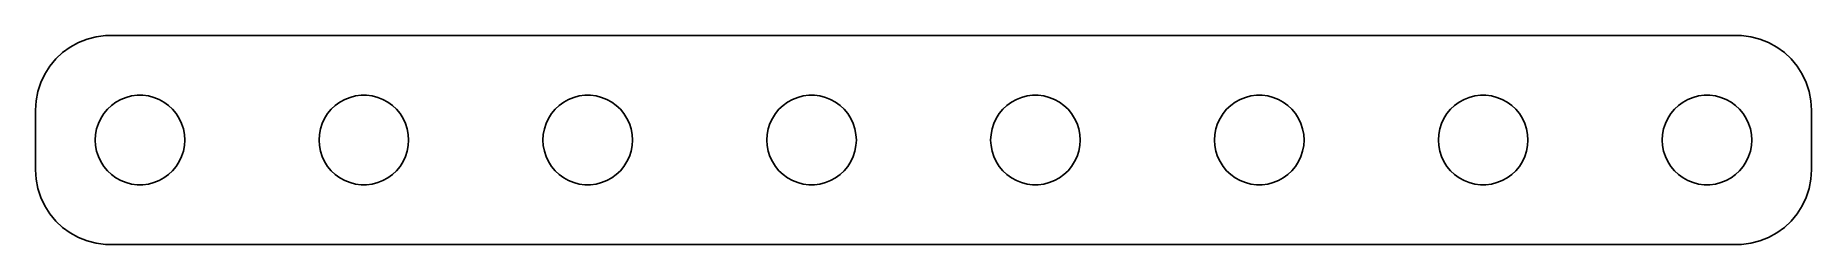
# Model space of a CAD drawing. Header units: metres. Extents: x -60 to 60, y 17 to 31.
import ezdxf

# ---------------------------------------------------------------- set-up
doc = ezdxf.new("R2010")
doc.units = ezdxf.units.M

msp = doc.modelspace()

# ---------------------------------------------------------------- linework, layer by layer
for p, q in [((-54.8139, 30.9901), (-55.4369, 30.9114)), ((54.8139, 30.9901), (-54.8139, 30.9901)), ((55.4369, 30.9114), (54.8139, 30.9901)), ((-57.6871, 29.8526), (-58.1448, 29.4227)), ((-57.1791, 30.2216), (-57.6871, 29.8526)), ((-56.6289, 30.5241), (-57.1791, 30.2216)), ((-56.0451, 30.7553), (-56.6289, 30.5241)), ((-55.4369, 30.9114), (-56.0451, 30.7553)), ((56.0451, 30.7553), (55.4369, 30.9114)), ((56.6289, 30.5241), (56.0451, 30.7553)), ((57.1791, 30.2216), (56.6289, 30.5241)), ((57.6871, 29.8526), (57.1791, 30.2216)), ((58.1448, 29.4227), (57.6871, 29.8526)), ((-58.5451, 28.9389), (-58.8815, 28.4088)), ((-58.1448, 29.4227), (-58.5451, 28.9389)), ((58.5451, 28.9389), (58.1448, 29.4227)), ((58.8815, 28.4088), (58.5451, 28.9389)), ((-59.1489, 27.8406), (-59.3429, 27.2434)), ((-58.8815, 28.4088), (-59.1489, 27.8406)), ((59.1489, 27.8406), (58.8815, 28.4088)), ((59.3429, 27.2434), (59.1489, 27.8406)), ((-59.4606, 26.6267), (-59.5, 26)), ((-59.3429, 27.2434), (-59.4606, 26.6267)), ((-54.6869, 26.0536), (-54.4123, 26.3115)), ((-54.4123, 26.3115), (-54.1075, 26.533)), ((-54.1075, 26.533), (-53.7773, 26.7145)), ((-53.7773, 26.7145), (-53.427, 26.8532)), ((-53.427, 26.8532), (-53.0621, 26.9469)), ((-53.0621, 26.9469), (-52.6884, 26.9941)), ((-52.6884, 26.9941), (-52.3116, 26.9941)), ((-52.3116, 26.9941), (-51.9379, 26.9469)), ((-51.9379, 26.9469), (-51.5729, 26.8532)), ((-51.5729, 26.8532), (-51.2227, 26.7145)), ((-51.2227, 26.7145), (-50.8925, 26.533)), ((-50.8925, 26.533), (-50.5877, 26.3115)), ((-50.5877, 26.3115), (-50.3131, 26.0536)), ((-39.6869, 26.0536), (-39.4123, 26.3115)), ((-39.4123, 26.3115), (-39.1075, 26.533)), ((-39.1075, 26.533), (-38.7773, 26.7145)), ((-38.7773, 26.7145), (-38.427, 26.8532)), ((-38.427, 26.8532), (-38.0621, 26.9469)), ((-38.0621, 26.9469), (-37.6884, 26.9941)), ((-37.6884, 26.9941), (-37.3116, 26.9941)), ((-37.3116, 26.9941), (-36.9379, 26.9469)), ((-36.9379, 26.9469), (-36.5729, 26.8532)), ((-36.5729, 26.8532), (-36.2227, 26.7145)), ((-36.2227, 26.7145), (-35.8925, 26.533)), ((-35.8925, 26.533), (-35.5877, 26.3115)), ((-35.5877, 26.3115), (-35.3131, 26.0536)), ((-24.6869, 26.0536), (-24.4123, 26.3115)), ((-24.4123, 26.3115), (-24.1075, 26.533)), ((-24.1075, 26.533), (-23.7773, 26.7145)), ((-23.7773, 26.7145), (-23.427, 26.8532)), ((-23.427, 26.8532), (-23.0621, 26.9469)), ((-23.0621, 26.9469), (-22.6884, 26.9941)), ((-22.6884, 26.9941), (-22.3116, 26.9941)), ((-22.3116, 26.9941), (-21.9379, 26.9469)), ((-21.9379, 26.9469), (-21.5729, 26.8532)), ((-21.5729, 26.8532), (-21.2227, 26.7145)), ((-21.2227, 26.7145), (-20.8925, 26.533)), ((-20.8925, 26.533), (-20.5877, 26.3115)), ((-20.5877, 26.3115), (-20.3131, 26.0536)), ((-9.6869, 26.0536), (-9.41226, 26.3115)), ((-9.41226, 26.3115), (-9.10747, 26.533)), ((-9.10747, 26.533), (-8.77733, 26.7145)), ((-8.77733, 26.7145), (-8.42705, 26.8532)), ((-8.42705, 26.8532), (-8.06213, 26.9469)), ((-8.06213, 26.9469), (-7.68837, 26.9941)), ((-7.68837, 26.9941), (-7.31161, 26.9941)), ((-7.31161, 26.9941), (-6.93785, 26.9469)), ((-6.93785, 26.9469), (-6.57294, 26.8532)), ((-6.57294, 26.8532), (-6.22266, 26.7145)), ((-6.22266, 26.7145), (-5.89252, 26.533)), ((-5.89252, 26.533), (-5.58772, 26.3115)), ((-5.58772, 26.3115), (-5.31308, 26.0536)), ((5.31308, 26.0536), (5.58772, 26.3115)), ((5.58772, 26.3115), (5.89252, 26.533)), ((5.89252, 26.533), (6.22266, 26.7145)), ((6.22266, 26.7145), (6.57294, 26.8532)), ((6.57294, 26.8532), (6.93785, 26.9469)), ((6.93785, 26.9469), (7.31161, 26.9941)), ((7.31161, 26.9941), (7.68837, 26.9941)), ((7.68837, 26.9941), (8.06213, 26.9469)), ((8.06213, 26.9469), (8.42705, 26.8532)), ((8.42705, 26.8532), (8.77733, 26.7145)), ((8.77733, 26.7145), (9.10747, 26.533)), ((9.10747, 26.533), (9.41226, 26.3115)), ((9.41226, 26.3115), (9.6869, 26.0536)), ((20.3131, 26.0536), (20.5877, 26.3115)), ((20.5877, 26.3115), (20.8925, 26.533)), ((20.8925, 26.533), (21.2227, 26.7145)), ((21.2227, 26.7145), (21.5729, 26.8532)), ((21.5729, 26.8532), (21.9379, 26.9469)), ((21.9379, 26.9469), (22.3116, 26.9941)), ((22.3116, 26.9941), (22.6884, 26.9941)), ((22.6884, 26.9941), (23.0621, 26.9469)), ((23.0621, 26.9469), (23.427, 26.8532)), ((23.427, 26.8532), (23.7773, 26.7145)), ((23.7773, 26.7145), (24.1075, 26.533)), ((24.1075, 26.533), (24.4123, 26.3115)), ((24.4123, 26.3115), (24.6869, 26.0536)), ((35.3131, 26.0536), (35.5877, 26.3115)), ((35.5877, 26.3115), (35.8925, 26.533)), ((35.8925, 26.533), (36.2227, 26.7145)), ((36.2227, 26.7145), (36.5729, 26.8532)), ((36.5729, 26.8532), (36.9379, 26.9469)), ((36.9379, 26.9469), (37.3116, 26.9941)), ((37.3116, 26.9941), (37.6884, 26.9941)), ((37.6884, 26.9941), (38.0621, 26.9469)), ((38.0621, 26.9469), (38.427, 26.8532)), ((38.427, 26.8532), (38.7773, 26.7145)), ((38.7773, 26.7145), (39.1075, 26.533)), ((39.1075, 26.533), (39.4123, 26.3115)), ((39.4123, 26.3115), (39.6869, 26.0536)), ((50.3131, 26.0536), (50.5877, 26.3115)), ((50.5877, 26.3115), (50.8925, 26.533)), ((50.8925, 26.533), (51.2227, 26.7145)), ((51.2227, 26.7145), (51.5729, 26.8532)), ((51.5729, 26.8532), (51.9379, 26.9469)), ((51.9379, 26.9469), (52.3116, 26.9941)), ((52.3116, 26.9941), (52.6884, 26.9941)), ((52.6884, 26.9941), (53.0621, 26.9469)), ((53.0621, 26.9469), (53.427, 26.8532)), ((53.427, 26.8532), (53.7773, 26.7145)), ((53.7773, 26.7145), (54.1075, 26.533)), ((54.1075, 26.533), (54.4123, 26.3115)), ((54.4123, 26.3115), (54.6869, 26.0536)), ((59.4606, 26.6267), (59.3429, 27.2434)), ((59.5, 26), (59.4606, 26.6267)), ((-59.5, 26), (-59.5, 22)), ((-55.4057, 24.7461), (-55.2893, 25.1044)), ((-55.2893, 25.1044), (-55.1289, 25.4453)), ((-55.1289, 25.4453), (-54.927, 25.7634)), ((-54.927, 25.7634), (-54.6869, 26.0536)), ((-50.3131, 26.0536), (-50.0729, 25.7634)), ((-50.0729, 25.7634), (-49.8711, 25.4453)), ((-49.8711, 25.4453), (-49.7107, 25.1044)), ((-49.7107, 25.1044), (-49.5942, 24.7461)), ((-40.4057, 24.7461), (-40.2893, 25.1044)), ((-40.2893, 25.1044), (-40.1289, 25.4453)), ((-40.1289, 25.4453), (-39.927, 25.7634)), ((-39.927, 25.7634), (-39.6869, 26.0536)), ((-35.3131, 26.0536), (-35.0729, 25.7634)), ((-35.0729, 25.7634), (-34.8711, 25.4453)), ((-34.8711, 25.4453), (-34.7107, 25.1044)), ((-34.7107, 25.1044), (-34.5942, 24.7461)), ((-25.4057, 24.7461), (-25.2893, 25.1044)), ((-25.2893, 25.1044), (-25.1289, 25.4453)), ((-25.1289, 25.4453), (-24.927, 25.7634)), ((-24.927, 25.7634), (-24.6869, 26.0536)), ((-20.3131, 26.0536), (-20.0729, 25.7634)), ((-20.0729, 25.7634), (-19.8711, 25.4453)), ((-19.8711, 25.4453), (-19.7107, 25.1044)), ((-19.7107, 25.1044), (-19.5942, 24.7461)), ((-10.4057, 24.7461), (-10.2893, 25.1044)), ((-10.2893, 25.1044), (-10.1289, 25.4453)), ((-10.1289, 25.4453), (-9.92705, 25.7634)), ((-9.92705, 25.7634), (-9.6869, 26.0536)), ((-5.31308, 26.0536), (-5.07294, 25.7634)), ((-5.07294, 25.7634), (-4.87108, 25.4453)), ((-4.87108, 25.4453), (-4.71066, 25.1044)), ((-4.71066, 25.1044), (-4.59424, 24.7461)), ((4.59424, 24.7461), (4.71066, 25.1044)), ((4.71066, 25.1044), (4.87108, 25.4453)), ((4.87108, 25.4453), (5.07294, 25.7634)), ((5.07294, 25.7634), (5.31308, 26.0536)), ((9.6869, 26.0536), (9.92705, 25.7634)), ((9.92705, 25.7634), (10.1289, 25.4453)), ((10.1289, 25.4453), (10.2893, 25.1044)), ((10.2893, 25.1044), (10.4057, 24.7461)), ((19.5942, 24.7461), (19.7107, 25.1044)), ((19.7107, 25.1044), (19.8711, 25.4453)), ((19.8711, 25.4453), (20.0729, 25.7634)), ((20.0729, 25.7634), (20.3131, 26.0536)), ((24.6869, 26.0536), (24.927, 25.7634)), ((24.927, 25.7634), (25.1289, 25.4453)), ((25.1289, 25.4453), (25.2893, 25.1044)), ((25.2893, 25.1044), (25.4057, 24.7461)), ((34.5942, 24.7461), (34.7107, 25.1044)), ((34.7107, 25.1044), (34.8711, 25.4453)), ((34.8711, 25.4453), (35.0729, 25.7634)), ((35.0729, 25.7634), (35.3131, 26.0536)), ((39.6869, 26.0536), (39.927, 25.7634)), ((39.927, 25.7634), (40.1289, 25.4453)), ((40.1289, 25.4453), (40.2893, 25.1044)), ((40.2893, 25.1044), (40.4057, 24.7461)), ((49.5942, 24.7461), (49.7107, 25.1044)), ((49.7107, 25.1044), (49.8711, 25.4453)), ((49.8711, 25.4453), (50.0729, 25.7634)), ((50.0729, 25.7634), (50.3131, 26.0536)), ((54.6869, 26.0536), (54.927, 25.7634)), ((54.927, 25.7634), (55.1289, 25.4453)), ((55.1289, 25.4453), (55.2893, 25.1044)), ((55.2893, 25.1044), (55.4057, 24.7461)), ((59.5, 22), (59.5, 26)), ((-55.5, 24), (-55.4763, 24.376)), ((-55.4763, 23.624), (-55.5, 24)), ((-55.4763, 24.376), (-55.4057, 24.7461)), ((-49.5942, 24.7461), (-49.5237, 24.376)), ((-49.5237, 24.376), (-49.5, 24)), ((-49.5, 24), (-49.5237, 23.624)), ((-40.5, 24), (-40.4763, 24.376)), ((-40.4763, 23.624), (-40.5, 24)), ((-40.4763, 24.376), (-40.4057, 24.7461)), ((-34.5942, 24.7461), (-34.5237, 24.376)), ((-34.5237, 24.376), (-34.5, 24)), ((-34.5, 24), (-34.5237, 23.624)), ((-25.5, 24), (-25.4763, 24.376)), ((-25.4763, 23.624), (-25.5, 24)), ((-25.4763, 24.376), (-25.4057, 24.7461)), ((-19.5942, 24.7461), (-19.5237, 24.376)), ((-19.5237, 24.376), (-19.5, 24)), ((-19.5, 24), (-19.5237, 23.624)), ((-10.5, 24), (-10.4763, 24.376)), ((-10.4763, 23.624), (-10.5, 24)), ((-10.4763, 24.376), (-10.4057, 24.7461)), ((-4.59424, 24.7461), (-4.52365, 24.376)), ((-4.52365, 24.376), (-4.5, 24)), ((-4.5, 24), (-4.52365, 23.624)), ((4.5, 24), (4.52365, 24.376)), ((4.52365, 23.624), (4.5, 24)), ((4.52365, 24.376), (4.59424, 24.7461)), ((10.4057, 24.7461), (10.4763, 24.376)), ((10.4763, 24.376), (10.5, 24)), ((10.5, 24), (10.4763, 23.624)), ((19.5, 24), (19.5237, 24.376)), ((19.5237, 23.624), (19.5, 24)), ((19.5237, 24.376), (19.5942, 24.7461)), ((25.4057, 24.7461), (25.4763, 24.376)), ((25.4763, 24.376), (25.5, 24)), ((25.5, 24), (25.4763, 23.624)), ((34.5, 24), (34.5237, 24.376)), ((34.5237, 23.624), (34.5, 24)), ((34.5237, 24.376), (34.5942, 24.7461)), ((40.4057, 24.7461), (40.4763, 24.376)), ((40.4763, 24.376), (40.5, 24)), ((40.5, 24), (40.4763, 23.624)), ((49.5, 24), (49.5237, 24.376)), ((49.5237, 23.624), (49.5, 24)), ((49.5237, 24.376), (49.5942, 24.7461)), ((55.4057, 24.7461), (55.4763, 24.376)), ((55.4763, 24.376), (55.5, 24)), ((55.5, 24), (55.4763, 23.624)), ((-55.4057, 23.2539), (-55.4763, 23.624)), ((-55.2893, 22.8956), (-55.4057, 23.2539)), ((-55.1289, 22.5547), (-55.2893, 22.8956)), ((-49.7107, 22.8956), (-49.8711, 22.5547)), ((-49.5942, 23.2539), (-49.7107, 22.8956)), ((-49.5237, 23.624), (-49.5942, 23.2539)), ((-40.4057, 23.2539), (-40.4763, 23.624)), ((-40.2893, 22.8956), (-40.4057, 23.2539)), ((-40.1289, 22.5547), (-40.2893, 22.8956)), ((-34.7107, 22.8956), (-34.8711, 22.5547)), ((-34.5942, 23.2539), (-34.7107, 22.8956)), ((-34.5237, 23.624), (-34.5942, 23.2539)), ((-25.4057, 23.2539), (-25.4763, 23.624)), ((-25.2893, 22.8956), (-25.4057, 23.2539)), ((-25.1289, 22.5547), (-25.2893, 22.8956)), ((-19.7107, 22.8956), (-19.8711, 22.5547)), ((-19.5942, 23.2539), (-19.7107, 22.8956)), ((-19.5237, 23.624), (-19.5942, 23.2539)), ((-10.4057, 23.2539), (-10.4763, 23.624)), ((-10.2893, 22.8956), (-10.4057, 23.2539)), ((-10.1289, 22.5547), (-10.2893, 22.8956)), ((-4.71066, 22.8956), (-4.87108, 22.5547)), ((-4.59424, 23.2539), (-4.71066, 22.8956)), ((-4.52365, 23.624), (-4.59424, 23.2539)), ((4.59424, 23.2539), (4.52365, 23.624)), ((4.71066, 22.8956), (4.59424, 23.2539)), ((4.87108, 22.5547), (4.71066, 22.8956)), ((10.2893, 22.8956), (10.1289, 22.5547)), ((10.4057, 23.2539), (10.2893, 22.8956)), ((10.4763, 23.624), (10.4057, 23.2539)), ((19.5942, 23.2539), (19.5237, 23.624)), ((19.7107, 22.8956), (19.5942, 23.2539)), ((19.8711, 22.5547), (19.7107, 22.8956)), ((25.2893, 22.8956), (25.1289, 22.5547)), ((25.4057, 23.2539), (25.2893, 22.8956)), ((25.4763, 23.624), (25.4057, 23.2539)), ((34.5942, 23.2539), (34.5237, 23.624)), ((34.7107, 22.8956), (34.5942, 23.2539)), ((34.8711, 22.5547), (34.7107, 22.8956)), ((40.2893, 22.8956), (40.1289, 22.5547)), ((40.4057, 23.2539), (40.2893, 22.8956)), ((40.4763, 23.624), (40.4057, 23.2539)), ((49.5942, 23.2539), (49.5237, 23.624)), ((49.7107, 22.8956), (49.5942, 23.2539)), ((49.8711, 22.5547), (49.7107, 22.8956)), ((55.2893, 22.8956), (55.1289, 22.5547)), ((55.4057, 23.2539), (55.2893, 22.8956)), ((55.4763, 23.624), (55.4057, 23.2539)), ((-59.5, 22), (-59.4606, 21.3733)), ((-54.927, 22.2366), (-55.1289, 22.5547)), ((-54.6869, 21.9464), (-54.927, 22.2366)), ((-54.4123, 21.6885), (-54.6869, 21.9464)), ((-54.1075, 21.467), (-54.4123, 21.6885)), ((-53.7773, 21.2855), (-54.1075, 21.467)), ((-50.8925, 21.467), (-51.2227, 21.2855)), ((-50.5877, 21.6885), (-50.8925, 21.467)), ((-50.3131, 21.9464), (-50.5877, 21.6885)), ((-50.0729, 22.2366), (-50.3131, 21.9464)), ((-49.8711, 22.5547), (-50.0729, 22.2366)), ((-39.927, 22.2366), (-40.1289, 22.5547)), ((-39.6869, 21.9464), (-39.927, 22.2366)), ((-39.4123, 21.6885), (-39.6869, 21.9464)), ((-39.1075, 21.467), (-39.4123, 21.6885)), ((-38.7773, 21.2855), (-39.1075, 21.467)), ((-35.8925, 21.467), (-36.2227, 21.2855)), ((-35.5877, 21.6885), (-35.8925, 21.467)), ((-35.3131, 21.9464), (-35.5877, 21.6885)), ((-35.0729, 22.2366), (-35.3131, 21.9464)), ((-34.8711, 22.5547), (-35.0729, 22.2366)), ((-24.927, 22.2366), (-25.1289, 22.5547)), ((-24.6869, 21.9464), (-24.927, 22.2366)), ((-24.4123, 21.6885), (-24.6869, 21.9464)), ((-24.1075, 21.467), (-24.4123, 21.6885)), ((-23.7773, 21.2855), (-24.1075, 21.467)), ((-20.8925, 21.467), (-21.2227, 21.2855)), ((-20.5877, 21.6885), (-20.8925, 21.467)), ((-20.3131, 21.9464), (-20.5877, 21.6885)), ((-20.0729, 22.2366), (-20.3131, 21.9464)), ((-19.8711, 22.5547), (-20.0729, 22.2366)), ((-9.92705, 22.2366), (-10.1289, 22.5547)), ((-9.6869, 21.9464), (-9.92705, 22.2366)), ((-9.41226, 21.6885), (-9.6869, 21.9464)), ((-9.10747, 21.467), (-9.41226, 21.6885)), ((-8.77733, 21.2855), (-9.10747, 21.467)), ((-5.89252, 21.467), (-6.22266, 21.2855)), ((-5.58772, 21.6885), (-5.89252, 21.467)), ((-5.31308, 21.9464), (-5.58772, 21.6885)), ((-5.07294, 22.2366), (-5.31308, 21.9464)), ((-4.87108, 22.5547), (-5.07294, 22.2366)), ((5.07294, 22.2366), (4.87108, 22.5547)), ((5.31308, 21.9464), (5.07294, 22.2366)), ((5.58772, 21.6885), (5.31308, 21.9464)), ((5.89252, 21.467), (5.58772, 21.6885)), ((6.22266, 21.2855), (5.89252, 21.467)), ((9.10747, 21.467), (8.77733, 21.2855)), ((9.41226, 21.6885), (9.10747, 21.467)), ((9.6869, 21.9464), (9.41226, 21.6885)), ((9.92705, 22.2366), (9.6869, 21.9464)), ((10.1289, 22.5547), (9.92705, 22.2366)), ((20.0729, 22.2366), (19.8711, 22.5547)), ((20.3131, 21.9464), (20.0729, 22.2366)), ((20.5877, 21.6885), (20.3131, 21.9464)), ((20.8925, 21.467), (20.5877, 21.6885)), ((21.2227, 21.2855), (20.8925, 21.467)), ((24.1075, 21.467), (23.7773, 21.2855)), ((24.4123, 21.6885), (24.1075, 21.467)), ((24.6869, 21.9464), (24.4123, 21.6885)), ((24.927, 22.2366), (24.6869, 21.9464)), ((25.1289, 22.5547), (24.927, 22.2366)), ((35.0729, 22.2366), (34.8711, 22.5547)), ((35.3131, 21.9464), (35.0729, 22.2366)), ((35.5877, 21.6885), (35.3131, 21.9464)), ((35.8925, 21.467), (35.5877, 21.6885)), ((36.2227, 21.2855), (35.8925, 21.467)), ((39.1075, 21.467), (38.7773, 21.2855)), ((39.4123, 21.6885), (39.1075, 21.467)), ((39.6869, 21.9464), (39.4123, 21.6885)), ((39.927, 22.2366), (39.6869, 21.9464)), ((40.1289, 22.5547), (39.927, 22.2366)), ((50.0729, 22.2366), (49.8711, 22.5547)), ((50.3131, 21.9464), (50.0729, 22.2366)), ((50.5877, 21.6885), (50.3131, 21.9464)), ((50.8925, 21.467), (50.5877, 21.6885)), ((51.2227, 21.2855), (50.8925, 21.467)), ((54.1075, 21.467), (53.7773, 21.2855)), ((54.4123, 21.6885), (54.1075, 21.467)), ((54.6869, 21.9464), (54.4123, 21.6885)), ((54.927, 22.2366), (54.6869, 21.9464)), ((55.1289, 22.5547), (54.927, 22.2366)), ((59.4606, 21.3733), (59.5, 22)), ((-59.4606, 21.3733), (-59.3429, 20.7566)), ((-59.3429, 20.7566), (-59.1489, 20.1594)), ((-53.427, 21.1468), (-53.7773, 21.2855)), ((-53.0621, 21.0531), (-53.427, 21.1468)), ((-52.6884, 21.0059), (-53.0621, 21.0531)), ((-52.3116, 21.0059), (-52.6884, 21.0059)), ((-51.9379, 21.0531), (-52.3116, 21.0059)), ((-51.5729, 21.1468), (-51.9379, 21.0531)), ((-51.2227, 21.2855), (-51.5729, 21.1468)), ((-38.427, 21.1468), (-38.7773, 21.2855)), ((-38.0621, 21.0531), (-38.427, 21.1468)), ((-37.6884, 21.0059), (-38.0621, 21.0531)), ((-37.3116, 21.0059), (-37.6884, 21.0059)), ((-36.9379, 21.0531), (-37.3116, 21.0059)), ((-36.5729, 21.1468), (-36.9379, 21.0531)), ((-36.2227, 21.2855), (-36.5729, 21.1468)), ((-23.427, 21.1468), (-23.7773, 21.2855)), ((-23.0621, 21.0531), (-23.427, 21.1468)), ((-22.6884, 21.0059), (-23.0621, 21.0531)), ((-22.3116, 21.0059), (-22.6884, 21.0059)), ((-21.9379, 21.0531), (-22.3116, 21.0059)), ((-21.5729, 21.1468), (-21.9379, 21.0531)), ((-21.2227, 21.2855), (-21.5729, 21.1468)), ((-8.42705, 21.1468), (-8.77733, 21.2855)), ((-8.06213, 21.0531), (-8.42705, 21.1468)), ((-7.68837, 21.0059), (-8.06213, 21.0531)), ((-7.31161, 21.0059), (-7.68837, 21.0059)), ((-6.93785, 21.0531), (-7.31161, 21.0059)), ((-6.57294, 21.1468), (-6.93785, 21.0531)), ((-6.22266, 21.2855), (-6.57294, 21.1468)), ((6.57294, 21.1468), (6.22266, 21.2855)), ((6.93785, 21.0531), (6.57294, 21.1468)), ((7.31161, 21.0059), (6.93785, 21.0531)), ((7.68837, 21.0059), (7.31161, 21.0059)), ((8.06213, 21.0531), (7.68837, 21.0059)), ((8.42705, 21.1468), (8.06213, 21.0531)), ((8.77733, 21.2855), (8.42705, 21.1468)), ((21.5729, 21.1468), (21.2227, 21.2855)), ((21.9379, 21.0531), (21.5729, 21.1468)), ((22.3116, 21.0059), (21.9379, 21.0531)), ((22.6884, 21.0059), (22.3116, 21.0059)), ((23.0621, 21.0531), (22.6884, 21.0059)), ((23.427, 21.1468), (23.0621, 21.0531)), ((23.7773, 21.2855), (23.427, 21.1468)), ((36.5729, 21.1468), (36.2227, 21.2855)), ((36.9379, 21.0531), (36.5729, 21.1468)), ((37.3116, 21.0059), (36.9379, 21.0531)), ((37.6884, 21.0059), (37.3116, 21.0059)), ((38.0621, 21.0531), (37.6884, 21.0059)), ((38.427, 21.1468), (38.0621, 21.0531)), ((38.7773, 21.2855), (38.427, 21.1468)), ((51.5729, 21.1468), (51.2227, 21.2855)), ((51.9379, 21.0531), (51.5729, 21.1468)), ((52.3116, 21.0059), (51.9379, 21.0531)), ((52.6884, 21.0059), (52.3116, 21.0059)), ((53.0621, 21.0531), (52.6884, 21.0059)), ((53.427, 21.1468), (53.0621, 21.0531)), ((53.7773, 21.2855), (53.427, 21.1468)), ((59.1489, 20.1594), (59.3429, 20.7566)), ((59.3429, 20.7566), (59.4606, 21.3733)), ((-59.1489, 20.1594), (-58.8815, 19.5912)), ((-58.8815, 19.5912), (-58.5451, 19.0611)), ((-58.5451, 19.0611), (-58.1448, 18.5773)), ((58.1448, 18.5773), (58.5451, 19.0611)), ((58.5451, 19.0611), (58.8815, 19.5912)), ((58.8815, 19.5912), (59.1489, 20.1594)), ((-58.1448, 18.5773), (-57.6871, 18.1474)), ((-57.6871, 18.1474), (-57.1791, 17.7784)), ((57.1791, 17.7784), (57.6871, 18.1474)), ((57.6871, 18.1474), (58.1448, 18.5773)), ((-57.1791, 17.7784), (-56.6289, 17.4759)), ((-56.6289, 17.4759), (-56.0451, 17.2447)), ((-56.0451, 17.2447), (-55.4369, 17.0886)), ((-55.4369, 17.0886), (-54.8139, 17.0099)), ((-54.8139, 17.0099), (54.8139, 17.0099)), ((54.8139, 17.0099), (55.4369, 17.0886)), ((55.4369, 17.0886), (56.0451, 17.2447)), ((56.0451, 17.2447), (56.6289, 17.4759)), ((56.6289, 17.4759), (57.1791, 17.7784))]:
    msp.add_line(p, q)

doc.saveas('drawing.dxf')
